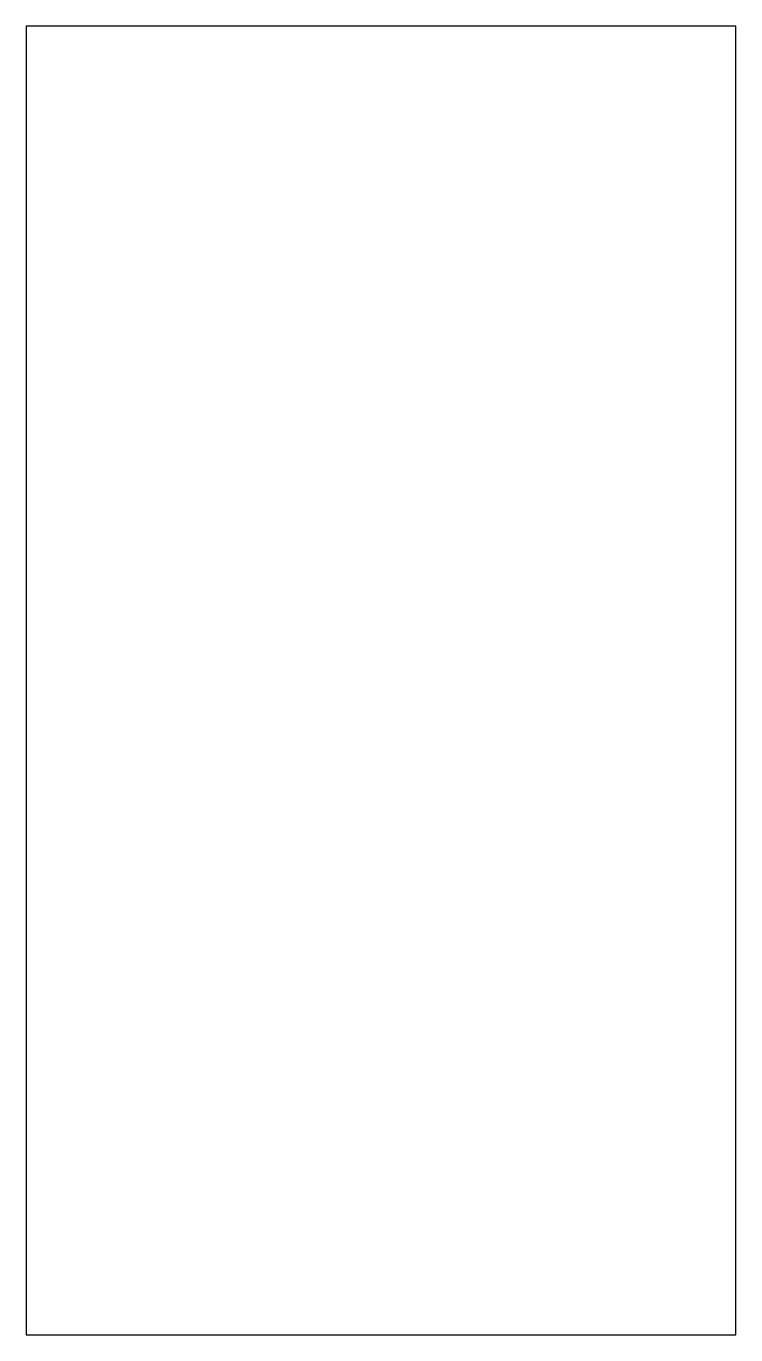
# Model space of a CAD drawing. Extents: x -11.9 to 11.9, y -22 to 22.
import ezdxf

# ---------------------------------------------------------------- set-up
doc = ezdxf.new("R2010")
doc.units = 0
doc.layers.add('OUTLINE_LPKF_-_PAPER_CUT', color=7, linetype='CONTINUOUS')

msp = doc.modelspace()

# ---------------------------------------------------------------- linework, layer by layer
at = {"layer": 'OUTLINE_LPKF_-_PAPER_CUT', "color": 250}
msp.add_lwpolyline([(-11.9199, -21.9873), (11.9199, -21.9873), (11.9199, 21.9873), (-11.9199, 21.9873), (-11.9199, -21.9873)], close=True, dxfattribs=at)

doc.saveas('drawing.dxf')
